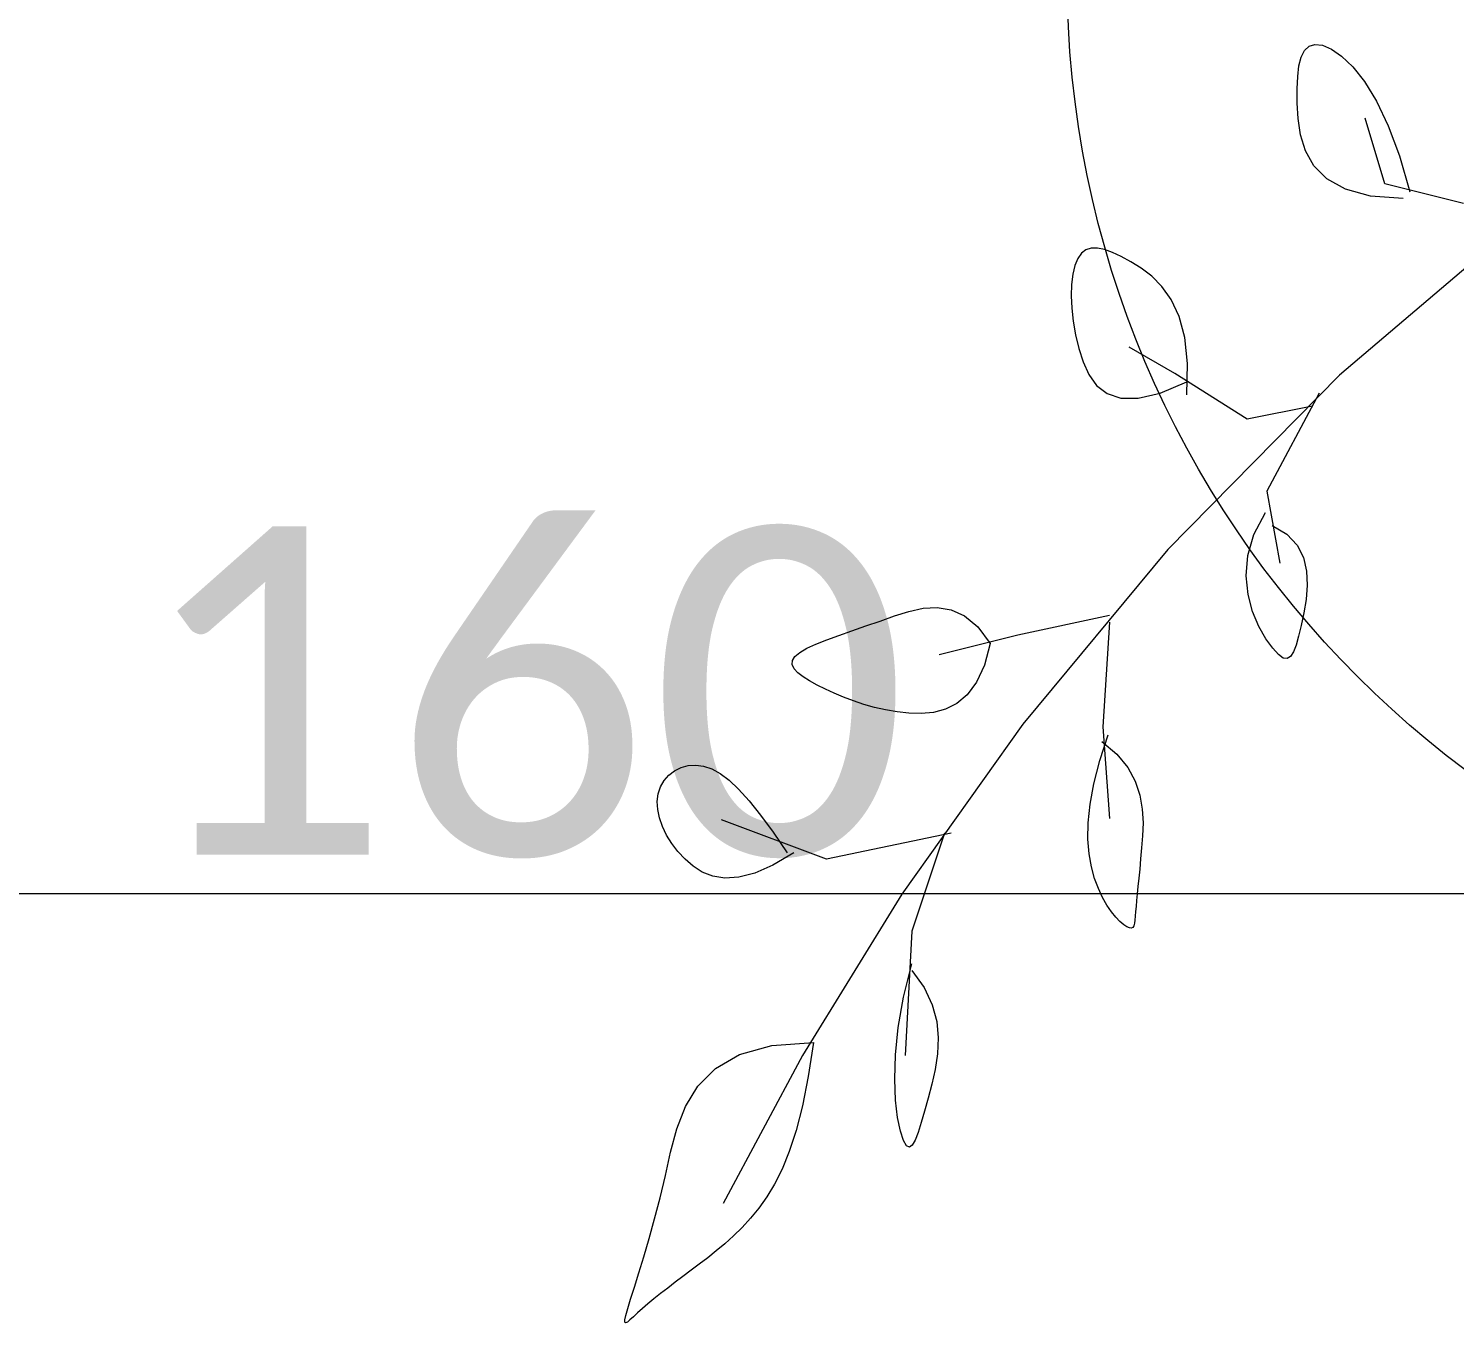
# Model space of a CAD drawing. Header units: centimetres. Extents: x -26724 to 60145, y -23645 to 6771.
# Drawn here: x -19310.07 to -19266.5, y 4695.44 to 4735.01 of the extents above; entities that cross this region are included whole.
import ezdxf

# ---------------------------------------------------------------- set-up
doc = ezdxf.new("R2010")
doc.units = ezdxf.units.CM
for name, pattern in [('AUSGEZOGEN', [0]), ('DALEKOVOD_VN', [5, 2.5, -2.5]), ('PUNKT2_S9', [0.35, 0.15, -0.1, 0, -0.1])]:
    doc.linetypes.add(name, pattern=pattern)
doc.layers.add('3.IZGLED 2', color=7, linetype='Continuous', lineweight=9, true_color=0x4a4a4a)
doc.layers.add('4.KOTE', color=88, linetype='Continuous', lineweight=15)
doc.layers.add('Moebel', color=252, linetype='PUNKT2_S9', lineweight=13)
doc.styles.get("Standard").update_dxf_attribs({"font": 'calibri.ttf'})
doc.dimstyles.new('ja 1 50', dxfattribs={"dimtxt": 10, "dimasz": 5, "dimexe": 5, "dimexo": 5, "dimgap": 1, "dimtad": 1, "dimdec": 0, "dimtxsty": 'Standard', "dimblk": 'ARCHTICK', "dimcen": 2.5, "dimclrd": 256, "dimclrt": 7, "dimadec": 0, "dimazin": 0, "dimtfac": 1, "dimtdec": 0, "dimtix": 1, "dimtmove": 1, "dimatfit": 3, "dimldrblk": 'ARCHTICK', "dimfxl": 10, "dimfxlon": 1, "dimlwd": 0, "dimlwe": 9, "dimarcsym": 0})

# ---------------------------------------------------------------- blocks, each defined once
blk = doc.blocks.new('ggggt')
at = {"layer": 'Moebel', "color": 91, "linetype": 'AUSGEZOGEN', "lineweight": 18, "transparency": 33554687}
for p, q in [((1544.859, 1987.969, 13.5), (1545.039, 1988.023, 13.5)), ((1545.039, 1988.023, 13.5), (1545.265, 1987.997, 13.5)), ((1544.55, 1987.372, 13.5), (1544.619, 1987.639, 13.5)), ((1544.619, 1987.639, 13.5), (1544.72, 1987.839, 13.5)), ((1544.72, 1987.839, 13.5), (1544.859, 1987.969, 13.5)), ((1545.265, 1987.997, 13.5), (1545.539, 1987.883, 13.5)), ((1545.539, 1987.883, 13.5), (1545.851, 1987.669, 13.5)), ((1545.851, 1987.669, 13.5), (1546.192, 1987.342, 13.5)), ((1544.51, 1987.046, 13.5), (1544.55, 1987.372, 13.5)), ((1546.192, 1987.342, 13.5), (1546.55, 1986.887, 13.5)), ((1544.494, 1986.664, 13.5), (1544.51, 1987.046, 13.5)), ((1546.55, 1986.887, 13.5), (1546.915, 1986.291, 13.5)), ((1544.498, 1986.231, 13.5), (1544.494, 1986.664, 13.5)), ((1546.915, 1986.291, 13.5), (1547.274, 1985.539, 13.5)), ((1544.523, 1985.757, 13.5), (1544.498, 1986.231, 13.5)), ((1544.595, 1985.262, 13.5), (1544.523, 1985.757, 13.5)), ((1547.169, 1983.766, 13.5), (1546.568, 1985.765, 13.5)), ((1547.274, 1985.539, 13.5), (1547.618, 1984.619, 13.5)), ((1544.745, 1984.774, 13.5), (1544.595, 1985.262, 13.5)), ((1545.003, 1984.317, 13.5), (1544.745, 1984.774, 13.5)), ((1547.618, 1984.619, 13.5), (1547.935, 1983.516, 13.5)), ((1545.4, 1983.918, 13.5), (1545.003, 1984.317, 13.5)), ((1545.967, 1983.6, 13.5), (1545.4, 1983.918, 13.5)), ((1549.572, 1983.166, 13.5), (1547.169, 1983.766, 13.5)), ((1546.735, 1983.391, 13.5), (1545.967, 1983.6, 13.5)), ((1547.735, 1983.316, 13.5), (1546.735, 1983.391, 13.5)), ((1551.896, 1983.117, 13.5), (1545.785, 1977.92, 13.5)), ((1537.789, 1981.483, 13.5), (1537.702, 1981.267, 13.5)), ((1537.902, 1981.642, 13.5), (1537.789, 1981.483, 13.5)), ((1538.04, 1981.744, 13.5), (1537.902, 1981.642, 13.5)), ((1538.203, 1981.794, 13.5), (1538.04, 1981.744, 13.5)), ((1538.392, 1981.796, 13.5), (1538.203, 1981.794, 13.5)), ((1538.607, 1981.752, 13.5), (1538.392, 1981.796, 13.5)), ((1538.848, 1981.666, 13.5), (1538.607, 1981.752, 13.5)), ((1539.115, 1981.542, 13.5), (1538.848, 1981.666, 13.5)), ((1539.408, 1981.383, 13.5), (1539.115, 1981.542, 13.5)), ((1537.702, 1981.267, 13.5), (1537.64, 1981, 13.5)), ((1539.725, 1981.19, 13.5), (1539.408, 1981.383, 13.5)), ((1540.05, 1980.945, 13.5), (1539.725, 1981.19, 13.5)), ((1537.603, 1980.688, 13.5), (1537.593, 1980.34, 13.5)), ((1537.64, 1981, 13.5), (1537.603, 1980.688, 13.5)), ((1540.364, 1980.63, 13.5), (1540.05, 1980.945, 13.5)), ((1540.649, 1980.226, 13.5), (1540.364, 1980.63, 13.5)), ((1537.593, 1980.34, 13.5), (1537.61, 1979.963, 13.5)), ((1540.887, 1979.712, 13.5), (1540.649, 1980.226, 13.5)), ((1537.61, 1979.963, 13.5), (1537.653, 1979.565, 13.5)), ((1537.653, 1979.565, 13.5), (1537.724, 1979.153, 13.5)), ((1541.058, 1979.069, 13.5), (1540.887, 1979.712, 13.5)), ((1537.724, 1979.153, 13.5), (1537.823, 1978.735, 13.5)), ((1541.144, 1978.278, 13.5), (1541.058, 1979.069, 13.5)), ((1537.823, 1978.735, 13.5), (1537.952, 1978.321, 13.5)), ((1540.761, 1977.969, 13.5), (1539.359, 1978.768, 13.5)), ((1537.952, 1978.321, 13.5), (1538.128, 1977.936, 13.5)), ((1541.127, 1977.319, 13.5), (1541.144, 1978.278, 13.5)), ((1538.128, 1977.936, 13.5), (1538.367, 1977.606, 13.5)), ((1538.367, 1977.606, 13.5), (1538.686, 1977.358, 13.5)), ((1540.307, 1977.372, 13.5), (1541.127, 1977.718, 13.5)), ((1545.785, 1977.92, 13.5), (1540.545, 1972.589, 13.5)), ((1542.963, 1976.57, 13.5), (1540.761, 1977.969, 13.5)), ((1538.686, 1977.358, 13.5), (1539.105, 1977.219, 13.5)), ((1539.105, 1977.219, 13.5), (1539.639, 1977.214, 13.5)), ((1539.639, 1977.214, 13.5), (1540.307, 1977.372, 13.5)), ((1545.166, 1977.369, 13.5), (1543.564, 1974.371, 13.5)), ((1544.966, 1976.969, 13.5), (1542.963, 1976.57, 13.5)), ((1543.564, 1974.371, 13.5), (1543.965, 1972.172, 13.5)), ((1543.173, 1973.052, 13.5), (1543.53, 1973.72, 13.5)), ((1543.73, 1973.321, 13.5), (1544.179, 1973.056, 13.5)), ((1542.984, 1972.405, 13.5), (1543.173, 1973.052, 13.5)), ((1544.179, 1973.056, 13.5), (1544.49, 1972.725, 13.5)), ((1540.545, 1972.589, 13.5), (1536.11, 1967.258, 13.5)), ((1542.934, 1971.789, 13.5), (1542.984, 1972.405, 13.5)), ((1544.49, 1972.725, 13.5), (1544.683, 1972.343, 13.5)), ((1544.683, 1972.343, 13.5), (1544.779, 1971.927, 13.5)), ((1544.779, 1971.927, 13.5), (1544.8, 1971.496, 13.5)), ((1542.994, 1971.215, 13.5), (1542.934, 1971.789, 13.5)), ((1544.8, 1971.496, 13.5), (1544.765, 1971.065, 13.5)), ((1543.134, 1970.696, 13.5), (1542.994, 1971.215, 13.5)), ((1544.765, 1971.065, 13.5), (1544.696, 1970.651, 13.5)), ((1532.188, 1970.561, 13.5), (1532.627, 1970.699, 13.5)), ((1532.627, 1970.699, 13.5), (1533.064, 1970.794, 13.5)), ((1533.064, 1970.794, 13.5), (1533.497, 1970.82, 13.5)), ((1533.497, 1970.82, 13.5), (1533.921, 1970.751, 13.5)), ((1533.921, 1970.751, 13.5), (1534.335, 1970.562, 13.5)), ((1543.326, 1970.242, 13.5), (1543.134, 1970.696, 13.5)), ((1544.696, 1970.651, 13.5), (1544.615, 1970.272, 13.5)), ((1530.891, 1970.107, 13.5), (1531.314, 1970.253, 13.5)), ((1531.314, 1970.253, 13.5), (1531.749, 1970.405, 13.5)), ((1531.749, 1970.405, 13.5), (1532.188, 1970.561, 13.5)), ((1534.335, 1970.562, 13.5), (1534.735, 1970.228, 13.5)), ((1534.735, 1970.228, 13.5), (1535.119, 1969.722, 13.5)), ((1538.758, 1970.572, 13.5), (1535.955, 1969.973, 13.5)), ((1538.758, 1970.372, 13.5), (1538.558, 1967.174, 13.5)), ((1543.54, 1969.863, 13.5), (1543.326, 1970.242, 13.5)), ((1544.615, 1970.272, 13.5), (1544.536, 1969.943, 13.5)), ((1529.793, 1969.702, 13.5), (1530.122, 1969.833, 13.5)), ((1530.122, 1969.833, 13.5), (1530.491, 1969.967, 13.5)), ((1530.491, 1969.967, 13.5), (1530.891, 1970.107, 13.5)), ((1535.955, 1969.973, 13.5), (1533.552, 1969.373, 13.5)), ((1535.119, 1969.722, 13.5), (1534.938, 1969.054, 13.5)), ((1535.119, 1969.722, 13.5), (1535.119, 1969.722, 13.5)), ((1543.747, 1969.572, 13.5), (1543.54, 1969.863, 13.5)), ((1544.536, 1969.943, 13.5), (1544.46, 1969.671, 13.5)), ((1529.071, 1969.197, 13.5), (1529.145, 1969.322, 13.5)), ((1529.145, 1969.322, 13.5), (1529.296, 1969.448, 13.5)), ((1529.296, 1969.448, 13.5), (1529.515, 1969.574, 13.5)), ((1529.515, 1969.574, 13.5), (1529.793, 1969.702, 13.5)), ((1543.924, 1969.377, 13.5), (1543.747, 1969.572, 13.5)), ((1544.07, 1969.274, 13.5), (1543.924, 1969.377, 13.5)), ((1544.191, 1969.258, 13.5), (1544.07, 1969.274, 13.5)), ((1544.293, 1969.322, 13.5), (1544.191, 1969.258, 13.5)), ((1544.381, 1969.462, 13.5), (1544.293, 1969.322, 13.5)), ((1544.46, 1969.671, 13.5), (1544.381, 1969.462, 13.5)), ((1529.066, 1969.073, 13.5), (1529.071, 1969.197, 13.5)), ((1529.124, 1968.948, 13.5), (1529.066, 1969.073, 13.5)), ((1529.237, 1968.823, 13.5), (1529.124, 1968.948, 13.5)), ((1534.938, 1969.054, 13.5), (1534.7, 1968.536, 13.5)), ((1529.397, 1968.698, 13.5), (1529.237, 1968.823, 13.5)), ((1529.596, 1968.573, 13.5), (1529.397, 1968.698, 13.5)), ((1529.826, 1968.448, 13.5), (1529.596, 1968.573, 13.5)), ((1530.08, 1968.323, 13.5), (1529.826, 1968.448, 13.5)), ((1534.7, 1968.536, 13.5), (1534.416, 1968.152, 13.5)), ((1530.35, 1968.198, 13.5), (1530.08, 1968.323, 13.5)), ((1530.636, 1968.077, 13.5), (1530.35, 1968.198, 13.5)), ((1530.936, 1967.962, 13.5), (1530.636, 1968.077, 13.5)), ((1531.25, 1967.856, 13.5), (1530.936, 1967.962, 13.5)), ((1534.416, 1968.152, 13.5), (1534.095, 1967.881, 13.5)), ((1531.577, 1967.763, 13.5), (1531.25, 1967.856, 13.5)), ((1531.917, 1967.686, 13.5), (1531.577, 1967.763, 13.5)), ((1532.269, 1967.627, 13.5), (1531.917, 1967.686, 13.5)), ((1532.633, 1967.59, 13.5), (1532.269, 1967.627, 13.5)), ((1533.006, 1967.58, 13.5), (1532.633, 1967.59, 13.5)), ((1533.381, 1967.614, 13.5), (1533.006, 1967.58, 13.5)), ((1533.747, 1967.708, 13.5), (1533.381, 1967.614, 13.5)), ((1534.095, 1967.881, 13.5), (1533.747, 1967.708, 13.5)), ((1536.11, 1967.258, 13.5), (1532.412, 1962.061, 13.5)), ((1538.558, 1967.174, 13.5), (1538.758, 1964.375, 13.5)), ((1538.464, 1966.14, 13.5), (1538.724, 1966.924, 13.5)), ((1538.524, 1966.724, 13.5), (1538.982, 1966.336, 13.5)), ((1538.982, 1966.336, 13.5), (1539.317, 1965.928, 13.5)), ((1525.299, 1965.696, 13.5), (1525.472, 1965.83, 13.5)), ((1525.472, 1965.83, 13.5), (1525.67, 1965.929, 13.5)), ((1525.67, 1965.929, 13.5), (1525.886, 1965.989, 13.5)), ((1525.886, 1965.989, 13.5), (1526.118, 1966.005, 13.5)), ((1526.118, 1966.005, 13.5), (1526.359, 1965.974, 13.5)), ((1526.359, 1965.974, 13.5), (1526.606, 1965.891, 13.5)), ((1526.606, 1965.891, 13.5), (1526.863, 1965.75, 13.5)), ((1538.281, 1965.435, 13.5), (1538.464, 1966.14, 13.5)), ((1539.317, 1965.928, 13.5), (1539.547, 1965.507, 13.5)), ((1525.045, 1965.339, 13.5), (1525.155, 1965.531, 13.5)), ((1525.155, 1965.531, 13.5), (1525.299, 1965.696, 13.5)), ((1526.863, 1965.75, 13.5), (1527.136, 1965.544, 13.5)), ((1527.136, 1965.544, 13.5), (1527.429, 1965.268, 13.5)), ((1538.165, 1964.804, 13.5), (1538.281, 1965.435, 13.5)), ((1539.547, 1965.507, 13.5), (1539.69, 1965.081, 13.5)), ((1524.945, 1964.891, 13.5), (1524.974, 1965.124, 13.5)), ((1524.974, 1965.124, 13.5), (1525.045, 1965.339, 13.5)), ((1527.429, 1965.268, 13.5), (1527.748, 1964.914, 13.5)), ((1527.748, 1964.914, 13.5), (1528.097, 1964.477, 13.5)), ((1539.69, 1965.081, 13.5), (1539.763, 1964.657, 13.5)), ((1524.958, 1964.643, 13.5), (1524.945, 1964.891, 13.5)), ((1525.011, 1964.387, 13.5), (1524.958, 1964.643, 13.5)), ((1528.097, 1964.477, 13.5), (1528.484, 1963.95, 13.5)), ((1538.109, 1964.239, 13.5), (1538.165, 1964.804, 13.5)), ((1539.763, 1964.657, 13.5), (1539.784, 1964.243, 13.5)), ((1525.101, 1964.125, 13.5), (1525.011, 1964.387, 13.5)), ((1525.226, 1963.863, 13.5), (1525.101, 1964.125, 13.5)), ((1530.113, 1963.125, 13.5), (1526.909, 1964.325, 13.5)), ((1538.103, 1963.737, 13.5), (1538.109, 1964.239, 13.5)), ((1539.784, 1964.243, 13.5), (1539.771, 1963.846, 13.5)), ((1525.384, 1963.606, 13.5), (1525.226, 1963.863, 13.5)), ((1525.573, 1963.359, 13.5), (1525.384, 1963.606, 13.5)), ((1528.484, 1963.95, 13.5), (1528.912, 1963.325, 13.5)), ((1533.918, 1963.925, 13.5), (1530.113, 1963.125, 13.5)), ((1533.718, 1963.925, 13.5), (1532.716, 1960.926, 13.5)), ((1538.14, 1963.29, 13.5), (1538.103, 1963.737, 13.5)), ((1539.771, 1963.846, 13.5), (1539.742, 1963.475, 13.5)), ((1525.791, 1963.125, 13.5), (1525.573, 1963.359, 13.5)), ((1529.112, 1963.325, 13.5), (1528.477, 1962.948, 13.5)), ((1538.21, 1962.894, 13.5), (1538.14, 1963.29, 13.5)), ((1539.742, 1963.475, 13.5), (1539.711, 1963.135, 13.5)), ((1526.037, 1962.913, 13.5), (1525.791, 1963.125, 13.5)), ((1526.317, 1962.735, 13.5), (1526.037, 1962.913, 13.5)), ((1526.638, 1962.609, 13.5), (1526.317, 1962.735, 13.5)), ((1528.477, 1962.948, 13.5), (1527.92, 1962.704, 13.5)), ((1538.307, 1962.542, 13.5), (1538.21, 1962.894, 13.5)), ((1539.683, 1962.826, 13.5), (1539.656, 1962.547, 13.5)), ((1539.711, 1963.135, 13.5), (1539.683, 1962.826, 13.5)), ((1527.007, 1962.551, 13.5), (1526.638, 1962.609, 13.5)), ((1527.432, 1962.577, 13.5), (1527.007, 1962.551, 13.5)), ((1527.92, 1962.704, 13.5), (1527.432, 1962.577, 13.5)), ((1538.421, 1962.231, 13.5), (1538.307, 1962.542, 13.5)), ((1539.656, 1962.547, 13.5), (1539.631, 1962.295, 13.5)), ((1532.412, 1962.061, 13.5), (1529.385, 1957.131, 13.5)), ((1538.547, 1961.957, 13.5), (1538.421, 1962.231, 13.5)), ((1538.681, 1961.72, 13.5), (1538.547, 1961.957, 13.5)), ((1539.589, 1961.866, 13.5), (1539.572, 1961.686, 13.5)), ((1539.609, 1962.068, 13.5), (1539.589, 1961.866, 13.5)), ((1539.631, 1962.295, 13.5), (1539.609, 1962.068, 13.5)), ((1538.818, 1961.52, 13.5), (1538.681, 1961.72, 13.5)), ((1538.952, 1961.355, 13.5), (1538.818, 1961.52, 13.5)), ((1539.558, 1961.526, 13.5), (1539.547, 1961.386, 13.5)), ((1539.572, 1961.686, 13.5), (1539.558, 1961.526, 13.5)), ((1539.079, 1961.223, 13.5), (1538.952, 1961.355, 13.5)), ((1539.194, 1961.125, 13.5), (1539.079, 1961.223, 13.5)), ((1539.291, 1961.06, 13.5), (1539.194, 1961.125, 13.5)), ((1539.368, 1961.025, 13.5), (1539.291, 1961.06, 13.5)), ((1539.427, 1961.02, 13.5), (1539.368, 1961.025, 13.5)), ((1539.47, 1961.043, 13.5), (1539.427, 1961.02, 13.5)), ((1539.5, 1961.093, 13.5), (1539.47, 1961.043, 13.5)), ((1539.521, 1961.168, 13.5), (1539.5, 1961.093, 13.5)), ((1539.535, 1961.266, 13.5), (1539.521, 1961.168, 13.5)), ((1539.547, 1961.386, 13.5), (1539.535, 1961.266, 13.5)), ((1532.716, 1960.926, 13.5), (1532.516, 1957.128, 13.5)), ((1532.465, 1958.916, 13.5), (1532.716, 1959.927, 13.5)), ((1532.716, 1959.727, 13.5), (1533.095, 1959.203, 13.5)), ((1532.304, 1957.987, 13.5), (1532.465, 1958.916, 13.5)), ((1533.095, 1959.203, 13.5), (1533.344, 1958.682, 13.5)), ((1533.344, 1958.682, 13.5), (1533.482, 1958.169, 13.5)), ((1532.219, 1957.147, 13.5), (1532.304, 1957.987, 13.5)), ((1533.482, 1958.169, 13.5), (1533.53, 1957.665, 13.5)), ((1528.443, 1957.43, 13.5), (1529.713, 1957.528, 13.5)), ((1529.713, 1957.528, 13.5), (1529.553, 1956.485, 13.5)), ((1529.713, 1957.528, 13.5), (1529.713, 1957.528, 13.5)), ((1533.53, 1957.665, 13.5), (1533.507, 1957.176, 13.5)), ((1526.72, 1956.734, 13.5), (1527.46, 1957.155, 13.5)), ((1529.385, 1957.131, 13.5), (1526.96, 1952.603, 13.5)), ((1527.46, 1957.155, 13.5), (1528.443, 1957.43, 13.5)), ((1532.197, 1956.404, 13.5), (1532.219, 1957.147, 13.5)), ((1533.507, 1957.176, 13.5), (1533.435, 1956.705, 13.5)), ((1526.181, 1956.195, 13.5), (1526.72, 1956.734, 13.5)), ((1533.435, 1956.705, 13.5), (1533.331, 1956.255, 13.5)), ((1529.553, 1956.485, 13.5), (1529.377, 1955.594, 13.5)), ((1532.224, 1955.763, 13.5), (1532.197, 1956.404, 13.5)), ((1533.331, 1956.255, 13.5), (1533.217, 1955.829, 13.5)), ((1525.801, 1955.569, 13.5), (1526.181, 1956.195, 13.5)), ((1532.287, 1955.232, 13.5), (1532.224, 1955.763, 13.5)), ((1533.217, 1955.829, 13.5), (1533.109, 1955.433, 13.5)), ((1525.538, 1954.886, 13.5), (1525.801, 1955.569, 13.5)), ((1529.377, 1955.594, 13.5), (1529.185, 1954.836, 13.5)), ((1533.109, 1955.433, 13.5), (1533.008, 1955.078, 13.5)), ((1532.372, 1954.819, 13.5), (1532.287, 1955.232, 13.5)), ((1533.008, 1955.078, 13.5), (1532.913, 1954.776, 13.5)), ((1525.349, 1954.174, 13.5), (1525.538, 1954.886, 13.5)), ((1529.185, 1954.836, 13.5), (1528.978, 1954.196, 13.5)), ((1532.466, 1954.529, 13.5), (1532.372, 1954.819, 13.5)), ((1532.558, 1954.368, 13.5), (1532.466, 1954.529, 13.5)), ((1532.823, 1954.542, 13.5), (1532.735, 1954.387, 13.5)), ((1532.913, 1954.776, 13.5), (1532.823, 1954.542, 13.5)), ((1525.19, 1953.463, 13.5), (1525.349, 1954.174, 13.5)), ((1528.978, 1954.196, 13.5), (1528.76, 1953.656, 13.5)), ((1532.647, 1954.325, 13.5), (1532.558, 1954.368, 13.5)), ((1532.735, 1954.387, 13.5), (1532.647, 1954.325, 13.5)), ((1528.76, 1953.656, 13.5), (1528.53, 1953.199, 13.5)), ((1525.029, 1952.78, 13.5), (1525.19, 1953.463, 13.5)), ((1528.53, 1953.199, 13.5), (1528.291, 1952.807, 13.5)), ((1524.863, 1952.135, 13.5), (1525.029, 1952.78, 13.5)), ((1528.291, 1952.807, 13.5), (1528.044, 1952.464, 13.5)), ((1528.044, 1952.464, 13.5), (1527.791, 1952.154, 13.5)), ((1524.696, 1951.533, 13.5), (1524.863, 1952.135, 13.5)), ((1527.533, 1951.872, 13.5), (1527.272, 1951.614, 13.5)), ((1527.791, 1952.154, 13.5), (1527.533, 1951.872, 13.5)), ((1524.533, 1950.981, 13.5), (1524.696, 1951.533, 13.5)), ((1527.272, 1951.614, 13.5), (1527.009, 1951.377, 13.5)), ((1524.381, 1950.486, 13.5), (1524.533, 1950.981, 13.5)), ((1526.747, 1951.157, 13.5), (1526.486, 1950.95, 13.5)), ((1527.009, 1951.377, 13.5), (1526.747, 1951.157, 13.5)), ((1525.975, 1950.565, 13.5), (1525.728, 1950.379, 13.5)), ((1526.228, 1950.754, 13.5), (1525.975, 1950.565, 13.5)), ((1526.486, 1950.95, 13.5), (1526.228, 1950.754, 13.5)), ((1524.245, 1950.052, 13.5), (1524.381, 1950.486, 13.5)), ((1525.489, 1950.198, 13.5), (1525.261, 1950.022, 13.5)), ((1525.728, 1950.379, 13.5), (1525.489, 1950.198, 13.5)), ((1524.039, 1949.399, 13.5), (1524.129, 1949.688, 13.5)), ((1524.129, 1949.688, 13.5), (1524.245, 1950.052, 13.5)), ((1524.842, 1949.691, 13.5), (1524.656, 1949.539, 13.5)), ((1525.044, 1949.853, 13.5), (1524.842, 1949.691, 13.5)), ((1525.261, 1950.022, 13.5), (1525.044, 1949.853, 13.5)), ((1523.979, 1949.188, 13.5), (1524.039, 1949.399, 13.5)), ((1524.339, 1949.265, 13.5), (1524.213, 1949.148, 13.5)), ((1524.488, 1949.396, 13.5), (1524.339, 1949.265, 13.5)), ((1524.656, 1949.539, 13.5), (1524.488, 1949.396, 13.5)), ((1523.949, 1948.976, 13.5), (1523.95, 1949.05, 13.5)), ((1523.976, 1948.957, 13.5), (1523.949, 1948.976, 13.5)), ((1523.95, 1949.05, 13.5), (1523.979, 1949.188, 13.5)), ((1524.03, 1948.985, 13.5), (1523.976, 1948.957, 13.5)), ((1524.109, 1949.052, 13.5), (1524.03, 1948.985, 13.5)), ((1524.213, 1949.148, 13.5), (1524.109, 1949.052, 13.5))]:
    blk.add_line(p, q, dxfattribs=at)
blk.add_circle((1567.746, 1990.122, 13.5), 30.281, dxfattribs=at)
blk = doc.blocks.new('_ArchTick')
at = {"color": 0, "linetype": 'ByBlock', "const_width": 0.15}
blk.add_lwpolyline([(-0.5, -0.5), (0.5, 0.5)], dxfattribs=at)
blk = doc.blocks.new('*D2937')
at = {"layer": '4.KOTE', "color": 0, "lineweight": 9, "transparency": 16777216}
for p, q in [((-19295.073, 5897.752), (-19295.073, 5884.437)), ((-19200.073, 5879.437), (-19200.073, 5894.437))]:
    blk.add_line(p, q, dxfattribs=at)
at = {"layer": '4.KOTE', "lineweight": 0, "transparency": 16777216}
blk.add_line((-19200.073, 5889.437), (-19295.073, 5889.437), dxfattribs=at)
at = {"layer": 'Defpoints', "color": 0, "lineweight": 50, "transparency": 16777216}
for p in [(-19295.073, 5910.464, 13.5), (-19295.073, 5889.437), (-19200.073, 3696.575, 13.5)]:
    blk.add_point(p, dxfattribs=at)
at = {"layer": '4.KOTE', "lineweight": 0, "transparency": 16777216, "xscale": 5, "yscale": 5, "zscale": 5, "rotation": 180}
blk.add_blockref('_ArchTick', (-19295.073, 5889.437), dxfattribs=at)
at = {"layer": '4.KOTE', "lineweight": 0, "transparency": 16777216, "xscale": 5, "yscale": 5, "zscale": 5}
blk.add_blockref('_ArchTick', (-19200.073, 5889.437), dxfattribs=at)
at = {"layer": '4.KOTE', "color": 7, "transparency": 16777216, "insert": (-19247.573, 5895.56), "char_height": 10, "attachment_point": 5}
blk.add_mtext('95', dxfattribs=at)
blk = doc.blocks.new('*D2986')
at = {"layer": '4.KOTE', "color": 0, "lineweight": 9, "transparency": 16777216}
for p, q in [((-19374.983, 4708.345), (-19374.983, 4713.582)), ((-19215.073, 4698.813), (-19215.073, 4713.582))]:
    blk.add_line(p, q, dxfattribs=at)
at = {"layer": '4.KOTE', "lineweight": 0, "transparency": 16777216}
blk.add_line((-19374.983, 4708.582), (-19215.073, 4708.582), dxfattribs=at)
at = {"layer": 'Defpoints', "color": 0, "lineweight": 50, "transparency": 16777216}
for p in [(-19215.073, 4708.582), (-19374.983, 4693.464, 54), (-19215.073, 4637.464, 13.5)]:
    blk.add_point(p, dxfattribs=at)
at = {"layer": '4.KOTE', "lineweight": 0, "transparency": 16777216, "xscale": 5, "yscale": 5, "zscale": 5, "rotation": 180}
blk.add_blockref('_ArchTick', (-19374.983, 4708.582), dxfattribs=at)
at = {"layer": '4.KOTE', "lineweight": 0, "transparency": 16777216, "xscale": 5, "yscale": 5, "zscale": 5}
blk.add_blockref('_ArchTick', (-19215.073, 4708.582), dxfattribs=at)
at = {"layer": '4.KOTE', "color": 7, "transparency": 16777216, "insert": (-19295.028, 4714.705), "char_height": 10, "attachment_point": 5}
blk.add_mtext('160', dxfattribs=at)

msp = doc.modelspace()

# ---------------------------------------------------------------- linework, layer by layer
at = {"layer": '3.IZGLED 2', "color": 32, "linetype": 'DALEKOVOD_VN', "ltscale": 20, "true_color": 0xcd6928}
msp.add_line((-19215.073, 4697.464, 13.5), (-19310.073, 4697.464, 13.5), dxfattribs=at)

# ---------------------------------------------------------------- block references
msp.add_blockref('ggggt', (-20815.803, 2746.499, 13.5))

# ---------------------------------------------------------------- dimensions: what is measured, and where the dimension line sits
at = {"layer": '4.KOTE'}
for base, p1, p2, picture, middle in [((-19295.073, 5889.437), (-19200.073, 3696.575, 13.5), (-19295.073, 5910.464, 13.5), '*D2937', (-19247.573, 5895.56)), ((-19215.073, 4708.582), (-19374.983, 4693.464, 54), (-19215.073, 4637.464, 13.5), '*D2986', (-19295.028, 4714.705))]:
    dim = msp.add_linear_dim(base=base, p1=p1, p2=p2, dimstyle='ja 1 50', dxfattribs=at)
    dim.commit()
    dim.dimension.update_dxf_attribs({"geometry": picture, "text_midpoint": middle})

doc.saveas('drawing.dxf')
